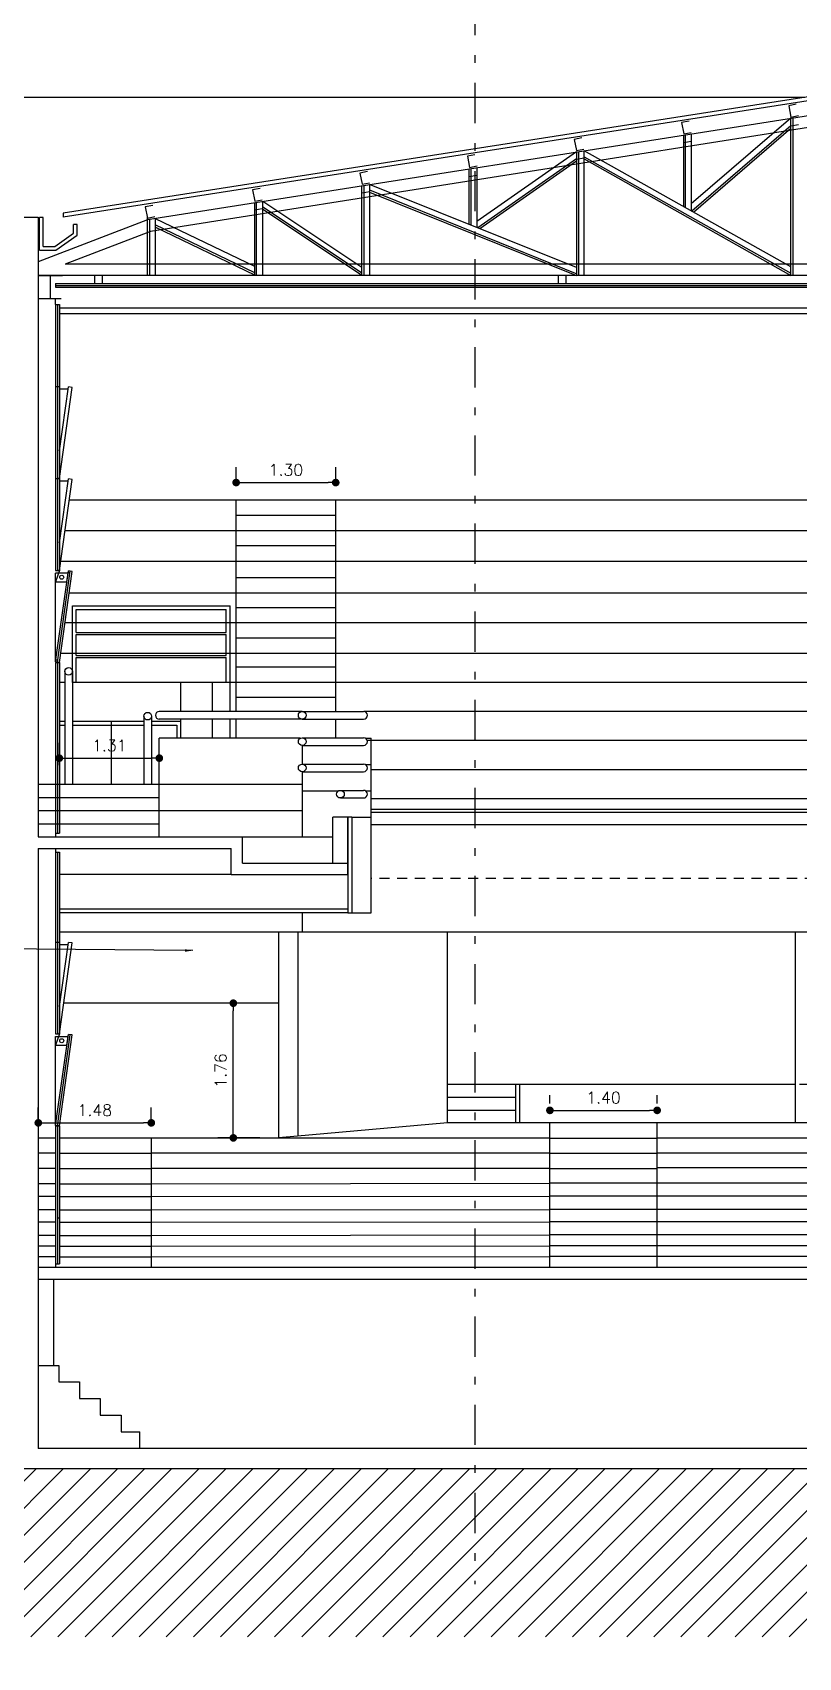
# Model space of a CAD drawing. Extents: x -14 to 107, y -33 to 53.
# Drawn here: x 12.32 to 22.32, y 16.69 to 37.89 of the extents above; entities that cross this region are included whole.
import ezdxf

# ---------------------------------------------------------------- set-up
doc = ezdxf.new("R2010")
doc.units = 0
doc.header["$LTSCALE"] = 1.5
doc.header["$MEASUREMENT"] = 0
for name, pattern in [('DASHDOT', [1, 0.5, -0.25, 0, -0.25]), ('DOT', [6.35, 0, -6.35]), ('HIDDEN', [0.375, 0.25, -0.125])]:
    doc.linetypes.add(name, pattern=pattern)
doc.layers.get('0').update_dxf_attribs({"linetype": 'CONTINUOUS'})
doc.layers.get('DEFPOINTS').update_dxf_attribs({"linetype": 'CONTINUOUS'})
for name, color, linetype in [('1', 7, 'CONTINUOUS'), ('2', 1, 'CONTINUOUS'), ('210', 7, 'DOT'), ('3', 2, 'CONTINUOUS'), ('A-ESTRUTURA', 4, 'CONTINUOUS'), ('A-PAREDE', 3, 'CONTINUOUS'), ('A-REVEST', 1, 'CONTINUOUS'), ('COTAS', 1, 'CONTINUOUS'), ('EIXOS', 7, 'DASHDOT'), ('N-LNHVISTA', 2, 'CONTINUOUS'), ('N-PROJEÇÃO', 1, 'HIDDEN'), ('N-TEXTO', 2, 'CONTINUOUS')]:
    doc.layers.add(name, color=color, linetype=linetype)
doc.styles.add('COTA', font='romans.shx')
doc.dimstyles.new('DG060-1', dxfattribs={"dimscale": 0.1, "dimtxt": 1.5, "dimasz": 1, "dimexe": 2, "dimexo": 2.5, "dimgap": 0.9, "dimtad": 1, "dimzin": 4, "dimtxsty": 'COTA', "dimblk": 'DOT', "dimblk1": 'DOT', "dimblk2": 'DOT', "dimsah": 1, "dimcen": 0.09, "dimclrd": 1, "dimclre": 1, "dimclrt": 2, "dimazin": 3, "dimtfac": 1, "dimtdec": 4, "dimtix": 1, "dimtmove": 0, "dimatfit": 3, "dimtvp": 2, "dimtolj": 1, "dimtzin": 0})

# ---------------------------------------------------------------- blocks, each defined once
blk = doc.blocks.new('DOT')
at = {"color": 0, "linetype": 'BYBLOCK'}
blk.add_line((-0.5, 0), (-1, 0), dxfattribs=at)
at = {"color": 0, "linetype": 'BYBLOCK', "const_width": 0.5}
blk.add_lwpolyline([(-0.25, 0, 1), (0.25, 0, 1)], format="xyb", close=True, dxfattribs=at)
blk = doc.blocks.new('*D59')
at = {"color": 1, "linetype": 'BYBLOCK'}
for p, q in [((14.978, 32.038), (14.978, 32.22)), ((16.278, 32.038), (16.278, 32.22)), ((15.078, 32.02), (16.178, 32.02))]:
    blk.add_line(p, q, dxfattribs=at)
at = {"layer": 'DEFPOINTS', "color": 0, "linetype": 'BYBLOCK'}
for p in [(16.278, 32.02), (14.978, 31.788), (16.278, 31.788)]:
    blk.add_point(p, dxfattribs=at)
at = {"color": 1, "linetype": 'BYBLOCK', "xscale": 0.1, "yscale": 0.1, "zscale": 0.1, "rotation": 180}
blk.add_blockref('DOT', (14.978, 32.02), dxfattribs=at)
at = {"color": 1, "linetype": 'BYBLOCK', "xscale": 0.1, "yscale": 0.1, "zscale": 0.1}
blk.add_blockref('DOT', (16.278, 32.02), dxfattribs=at)
at = {"color": 2, "linetype": 'BYBLOCK', "insert": (15.628, 32.185), "char_height": 0.15, "attachment_point": 5, "style": 'COTA'}
blk.add_mtext('\\A1;1.30', dxfattribs=at)
blk = doc.blocks.new('_DOT')
at = {"color": 0, "linetype": 'BYBLOCK'}
blk.add_line((-0.5, 0), (-1, 0), dxfattribs=at)
at = {"color": 0, "linetype": 'BYBLOCK', "const_width": 0.5}
blk.add_lwpolyline([(-0.25, 0, 1), (0.25, 0, 1)], format="xyb", close=True, dxfattribs=at)
blk = doc.blocks.new('*D64')
at = {"color": 1, "linetype": 'BYBLOCK'}
for p, q in [((19.074, 23.914), (19.074, 24.026)), ((20.474, 23.914), (20.474, 24.026)), ((19.174, 23.826), (20.374, 23.826))]:
    blk.add_line(p, q, dxfattribs=at)
at = {"layer": 'DEFPOINTS', "color": 0, "linetype": 'BYBLOCK'}
for p in [(20.474, 23.826), (19.074, 23.664), (20.474, 23.664)]:
    blk.add_point(p, dxfattribs=at)
at = {"color": 1, "linetype": 'BYBLOCK', "xscale": 0.1, "yscale": 0.1, "zscale": 0.1, "rotation": 180}
blk.add_blockref('DOT', (19.074, 23.826), dxfattribs=at)
at = {"color": 1, "linetype": 'BYBLOCK', "xscale": 0.1, "yscale": 0.1, "zscale": 0.1}
blk.add_blockref('DOT', (20.474, 23.826), dxfattribs=at)
at = {"color": 2, "linetype": 'BYBLOCK', "insert": (19.774, 23.991), "char_height": 0.15, "attachment_point": 5, "style": 'COTA'}
blk.add_mtext('\\A1;1.40', dxfattribs=at)
blk = doc.blocks.new('*D65')
at = {"color": 1, "linetype": 'BYBLOCK'}
for p, q in [((12.395, 23.715), (12.395, 23.863)), ((13.87, 23.715), (13.87, 23.863)), ((12.495, 23.663), (13.77, 23.663))]:
    blk.add_line(p, q, dxfattribs=at)
at = {"layer": 'DEFPOINTS', "color": 0, "linetype": 'BYBLOCK'}
for p in [(13.87, 23.663), (12.395, 23.465), (13.87, 23.465)]:
    blk.add_point(p, dxfattribs=at)
at = {"color": 1, "linetype": 'BYBLOCK', "xscale": 0.1, "yscale": 0.1, "zscale": 0.1, "rotation": 180}
blk.add_blockref('DOT', (12.395, 23.663), dxfattribs=at)
at = {"color": 1, "linetype": 'BYBLOCK', "xscale": 0.1, "yscale": 0.1, "zscale": 0.1}
blk.add_blockref('DOT', (13.87, 23.663), dxfattribs=at)
at = {"color": 2, "linetype": 'BYBLOCK', "insert": (13.133, 23.828), "char_height": 0.15, "attachment_point": 5, "style": 'COTA'}
blk.add_mtext('\\A1;1.48', dxfattribs=at)
blk = doc.blocks.new('*D66')
at = {"color": 1, "linetype": 'BYBLOCK'}
for p, q in [((12.67, 28.332), (12.67, 28.623)), ((12.77, 28.423), (13.875, 28.423)), ((13.975, 28.332), (13.975, 28.623))]:
    blk.add_line(p, q, dxfattribs=at)
at = {"layer": 'DEFPOINTS', "color": 0, "linetype": 'BYBLOCK'}
for p in [(13.975, 28.423), (12.67, 28.082), (13.975, 28.082)]:
    blk.add_point(p, dxfattribs=at)
at = {"color": 1, "linetype": 'BYBLOCK', "xscale": 0.1, "yscale": 0.1, "zscale": 0.1, "rotation": 180}
blk.add_blockref('DOT', (12.67, 28.423), dxfattribs=at)
at = {"color": 1, "linetype": 'BYBLOCK', "xscale": 0.1, "yscale": 0.1, "zscale": 0.1}
blk.add_blockref('DOT', (13.975, 28.423), dxfattribs=at)
at = {"color": 2, "linetype": 'BYBLOCK', "insert": (13.323, 28.588), "char_height": 0.15, "attachment_point": 5, "style": 'COTA'}
blk.add_mtext('\\A1;1.31', dxfattribs=at)
blk = doc.blocks.new('*D76')
at = {"color": 1, "linetype": 'BYBLOCK'}
for p, q in [((15.287, 25.225), (14.741, 25.225)), ((14.941, 23.567), (14.941, 25.125)), ((15.287, 23.467), (14.741, 23.467)), ((65.62, 18.435), (65.359, 18.435)), ((65.559, 18.335), (65.559, 16.835)), ((65.62, 16.735), (65.359, 16.735))]:
    blk.add_line(p, q, dxfattribs=at)
at = {"layer": 'DEFPOINTS', "color": 0, "linetype": 'BYBLOCK'}
for p in [(14.941, 25.225), (15.537, 25.225), (15.537, 23.467), (65.87, 18.435), (65.559, 16.735), (65.87, 16.735)]:
    blk.add_point(p, dxfattribs=at)
at = {"color": 1, "linetype": 'BYBLOCK', "xscale": 0.1, "yscale": 0.1, "zscale": 0.1}
for p, rotation in [((14.941, 25.225), 90), ((14.941, 23.467), 270), ((65.559, 18.435), 90), ((65.559, 16.735), 270)]:
    blk.add_blockref('DOT', p, dxfattribs=dict(at, rotation=rotation))
at = {"color": 2, "linetype": 'BYBLOCK', "char_height": 0.15, "attachment_point": 5, "rotation": 90, "style": 'COTA'}
for s, insert in [('\\A1;1.76', (14.776, 24.346)), ('\\A1;1.70', (65.394, 17.585))]:
    blk.add_mtext(s, dxfattribs=dict(at, insert=insert))

msp = doc.modelspace()

# ---------------------------------------------------------------- hatches: boundary and pattern name
at = {"layer": 'COTAS'}
h = msp.add_hatch(dxfattribs=at)
h.set_pattern_fill('ANSI31', color=256, scale=2, style=0)
h.set_pattern_definition([(45, (-58.05568, 7.41386), (-0.1767767, 0.1767767), [])])
h.paths.add_polyline_path([(43.711, 20.727), (40.57, 20.727), (40.57, 20.464), (38.07, 20.464), (38.07, 19.148), (12.07, 19.148), (12.07, 20.464), (7.172, 20.464), (7.172, 17.714), (-4.028, 17.714), (-4.028, 20.467), (-4.028, 20.719), (-7.35, 20.719), (-7.35, 16.957), (43.711, 16.957)])

# ---------------------------------------------------------------- linework, layer by layer
at = {"layer": '1'}
for p, q in [((22.22, 36.775), (20.92, 35.658)), ((22.22, 36.675), (20.926, 35.561)), ((20.948, 35.548), (22.22, 36.644)), ((19.42, 36.336), (18.12, 35.429)), ((22.22, 34.834), (19.52, 36.351)), ((19.52, 36.273), (22.22, 34.751)), ((19.42, 36.246), (18.134, 35.343)), ((19.42, 36.216), (18.16, 35.332)), ((19.52, 36.245), (22.22, 34.722)), ((19.42, 34.826), (16.72, 35.911)), ((15.327, 35.692), (16.62, 34.83)), ((16.72, 35.839), (19.427, 34.746)), ((16.72, 35.812), (19.42, 34.722)), ((15.22, 34.838), (13.926, 35.464)), ((16.62, 34.752), (15.32, 35.619)), ((16.62, 34.722), (15.32, 35.59)), ((15.22, 34.755), (13.92, 35.383)), ((15.22, 34.727), (13.92, 35.355))]:
    msp.add_line(p, q, dxfattribs=at)
at = {"layer": '2'}
for p, q in [((22.22, 34.722), (22.22, 36.775)), ((22.245, 36.779), (22.245, 34.722)), ((20.82, 35.62), (20.82, 36.555)), ((20.845, 35.609), (20.845, 36.559)), ((20.92, 36.571), (20.92, 35.564)), ((19.42, 36.335), (19.42, 34.722)), ((19.445, 36.336), (19.445, 34.722)), ((19.52, 34.722), (19.52, 36.351)), ((18.02, 35.389), (18.02, 36.115)), ((18.045, 35.378), (18.045, 36.119)), ((18.12, 36.131), (18.12, 35.349)), ((16.62, 34.722), (16.62, 35.895)), ((16.645, 35.897), (16.645, 34.722)), ((16.72, 35.911), (16.72, 34.722)), ((15.22, 34.722), (15.22, 35.676)), ((15.245, 34.722), (15.245, 35.678)), ((15.32, 35.691), (15.32, 34.722)), ((13.82, 34.722), (13.82, 35.479)), ((13.845, 35.451), (13.845, 34.722)), ((13.92, 35.463), (13.92, 34.722))]:
    msp.add_line(p, q, dxfattribs=at)
at = {"layer": '210'}
for p, q in [((22.22, 36.674), (22.32, 36.693)), ((20.92, 36.473), (20.82, 36.454)), ((19.52, 36.254), (19.42, 36.234)), ((18.02, 36.015), (18.12, 36.034)), ((16.72, 35.815), (16.62, 35.795)), ((15.22, 35.579), (15.32, 35.595))]:
    msp.add_line(p, q, dxfattribs=at)
at = {"layer": '3'}
for points in [[(22.29, 36.957), (22.192, 36.938), (22.22, 36.791), (22.318, 36.81)], [(20.89, 36.737), (20.792, 36.718), (20.82, 36.571), (20.918, 36.59)], [(19.49, 36.518), (19.392, 36.499), (19.42, 36.352), (19.518, 36.371)], [(18.094, 36.299), (17.996, 36.28), (18.025, 36.133), (18.123, 36.152)], [(16.692, 36.079), (16.594, 36.06), (16.622, 35.913), (16.721, 35.932)], [(15.29, 35.859), (15.192, 35.84), (15.22, 35.693), (15.318, 35.712)], [(13.89, 35.638), (13.792, 35.619), (13.82, 35.472), (13.918, 35.491)]]:
    msp.add_lwpolyline(points, dxfattribs=at)
at = {"layer": 'A-ESTRUTURA'}
for p, q in [((12.07, 35.483), (12.395, 35.483)), ((12.395, 35.483), (12.395, 27.396)), ((12.67, 30.873), (12.62, 30.726)), ((12.768, 30.726), (12.784, 30.843)), ((12.62, 30.726), (12.768, 30.726)), ((12.395, 27.396), (15.063, 27.396)), ((15.063, 27.053), (15.063, 27.396)), ((12.395, 27.246), (14.913, 27.246)), ((12.395, 27.246), (12.395, 19.414)), ((14.913, 26.903), (14.913, 27.246)), ((15.063, 27.053), (16.438, 27.053)), ((16.438, 26.903), (16.438, 27.053)), ((14.913, 26.903), (16.438, 26.903)), ((12.67, 24.823), (12.62, 24.676)), ((12.62, 24.676), (12.768, 24.676)), ((12.768, 24.676), (12.784, 24.793)), ((37.745, 21.774), (12.395, 21.774)), ((37.745, 21.62), (12.395, 21.62)), ((37.745, 19.414), (12.395, 19.414)), ((38.07, 19.148), (12.07, 19.148))]:
    msp.add_line(p, q, dxfattribs=at)
at = {"layer": 'A-ESTRUTURA', "color": 6}
for p, q in [((12.395, 34.722), (12.71, 34.722)), ((12.553, 34.422), (12.553, 34.722)), ((12.395, 34.422), (12.695, 34.422))]:
    msp.add_line(p, q, dxfattribs=at)
at = {"layer": 'A-PAREDE', "color": 7}
for p, q in [((25.07, 37.463), (12.72, 35.535)), ((25.07, 37.412), (12.72, 35.484)), ((12.72, 35.535), (12.72, 35.484)), ((12.72, 35.535), (12.72, 35.484))]:
    msp.add_line(p, q, dxfattribs=at)
at = {"layer": 'A-PAREDE', "color": 3}
for p, q in [((12.62, 34.618), (37.52, 34.618)), ((12.62, 34.593), (37.52, 34.593)), ((12.62, 34.568), (37.52, 34.568))]:
    msp.add_line(p, q, dxfattribs=at)
at = {"layer": 'A-PAREDE'}
for p, q in [((12.62, 34.618), (12.62, 34.568)), ((16.242, 27.053), (16.242, 27.653)), ((16.488, 27.653), (16.242, 27.653)), ((16.438, 27.053), (16.438, 27.653)), ((16.438, 27.653), (16.438, 26.403)), ((16.488, 27.653), (16.488, 26.403)), ((16.438, 26.453), (12.67, 26.453)), ((16.438, 26.403), (12.67, 26.403)), ((16.438, 26.403), (16.488, 26.403))]:
    msp.add_line(p, q, dxfattribs=at)
at = {"layer": 'A-REVEST', "color": 2}
for p, q in [((12.62, 34.342), (12.62, 30.873)), ((12.645, 34.342), (12.645, 30.873)), ((12.67, 34.342), (12.67, 30.873)), ((12.62, 33.273), (12.67, 33.273)), ((12.62, 32.073), (12.67, 32.073)), ((12.62, 30.873), (12.67, 30.873)), ((12.62, 29.679), (12.788, 30.868)), ((12.645, 29.676), (12.812, 30.864)), ((12.67, 29.673), (12.837, 30.861)), ((12.784, 30.843), (12.788, 30.868)), ((12.809, 30.84), (12.784, 30.843)), ((12.837, 30.861), (12.788, 30.868)), ((12.62, 29.679), (12.624, 29.704)), ((12.649, 29.701), (12.624, 29.704)), ((12.62, 29.673), (12.67, 29.673)), ((12.62, 29.673), (12.62, 27.446)), ((12.67, 29.673), (12.62, 29.679)), ((12.645, 29.673), (12.645, 27.446)), ((12.67, 29.673), (12.67, 27.446)), ((12.62, 27.446), (12.67, 27.446)), ((12.62, 27.196), (12.67, 27.196)), ((12.62, 27.196), (12.62, 24.823)), ((12.645, 27.196), (12.645, 24.823)), ((12.67, 27.196), (12.67, 24.823)), ((12.62, 26.023), (12.67, 26.023)), ((12.62, 24.823), (12.67, 24.823)), ((12.62, 23.629), (12.788, 24.818)), ((12.645, 23.626), (12.812, 24.814)), ((12.784, 24.793), (12.788, 24.818)), ((12.837, 24.811), (12.788, 24.818)), ((12.67, 23.623), (12.837, 24.811)), ((12.62, 23.629), (12.624, 23.654)), ((12.67, 23.623), (12.62, 23.629)), ((12.62, 23.623), (12.67, 23.623)), ((12.62, 23.623), (12.62, 21.824)), ((12.645, 23.623), (12.67, 23.623)), ((12.645, 23.623), (12.645, 21.824)), ((12.67, 23.623), (12.67, 21.824)), ((12.645, 22.423), (12.67, 22.423)), ((12.62, 21.824), (12.67, 21.824))]:
    msp.add_line(p, q, dxfattribs=at)
at = {"layer": 'EIXOS', "color": 32, "ltscale": 0.7}
msp.add_line((18.095, 38.385), (18.095, 17.642), dxfattribs=at)
at = {"layer": 'N-LNHVISTA', "color": 2}
for p, q in [((25.07, 37.222), (13.82, 35.447)), ((25.094, 37.071), (13.86, 35.298)), ((13.82, 35.447), (12.395, 34.901)), ((12.46, 35.481), (12.41, 35.481)), ((12.41, 35.053), (12.41, 35.481)), ((12.46, 35.103), (12.46, 35.481)), ((12.61, 35.103), (12.854, 35.274)), ((12.626, 35.053), (12.904, 35.248)), ((13.86, 35.298), (12.748, 34.872)), ((12.904, 35.387), (12.854, 35.387)), ((12.854, 35.274), (12.854, 35.387)), ((12.904, 35.248), (12.904, 35.387)), ((12.41, 35.053), (12.626, 35.053)), ((12.46, 35.103), (12.61, 35.103)), ((37.392, 34.872), (12.748, 34.872)), ((37.745, 34.722), (12.395, 34.722)), ((12.62, 34.342), (12.67, 34.342))]:
    msp.add_line(p, q, dxfattribs=at)
at = {"layer": 'N-LNHVISTA', "color": 1}
for p, q in [((22.403, 37.047), (12.07, 37.047)), ((12.67, 32.432), (12.788, 33.268)), ((12.67, 32.073), (12.837, 33.261)), ((12.783, 33.238), (12.67, 33.238)), ((12.837, 33.261), (12.788, 33.268)), ((12.67, 31.232), (12.788, 32.068)), ((12.67, 30.873), (12.837, 32.061)), ((12.783, 32.038), (12.67, 32.038)), ((12.837, 32.061), (12.788, 32.068)), ((12.783, 30.838), (12.62, 30.838)), ((12.62, 29.679), (12.62, 30.838)), ((12.74, 29.411), (12.67, 29.411)), ((14.898, 29.411), (12.84, 29.411)), ((14.254, 29.032), (14.254, 29.411)), ((14.667, 29.411), (14.667, 29.032)), ((14.898, 29.032), (14.898, 29.411)), ((12.67, 28.904), (12.74, 28.904)), ((12.67, 28.854), (12.74, 28.854)), ((12.84, 28.904), (13.774, 28.904)), ((12.84, 28.854), (13.774, 28.854)), ((13.345, 28.904), (13.345, 28.082)), ((13.874, 28.904), (14.254, 28.904)), ((13.874, 28.854), (14.204, 28.854)), ((15.84, 29.032), (13.975, 29.032)), ((15.84, 28.932), (13.975, 28.932)), ((14.204, 28.854), (14.204, 28.682)), ((14.254, 28.904), (14.254, 28.932)), ((14.254, 28.682), (14.254, 28.932)), ((14.667, 28.932), (14.667, 28.682)), ((14.898, 28.682), (14.898, 28.932)), ((15.84, 29.032), (16.642, 29.032)), ((15.84, 28.932), (16.642, 28.932)), ((15.815, 28.682), (13.975, 28.682)), ((13.975, 28.423), (13.975, 28.682)), ((16.668, 28.682), (16.74, 28.682)), ((16.74, 28.339), (16.74, 28.682)), ((13.975, 28.082), (13.975, 28.423)), ((15.84, 28.589), (15.84, 28.346)), ((12.67, 25.182), (12.788, 26.018)), ((12.67, 24.823), (12.837, 26.011)), ((12.783, 25.988), (12.67, 25.988)), ((12.837, 26.011), (12.788, 26.018)), ((12.62, 23.629), (12.62, 24.788)), ((12.62, 24.788), (12.783, 24.788)), ((19.074, 23.465), (20.474, 23.465)), ((12.62, 23.266), (12.395, 23.266)), ((12.67, 23.266), (13.87, 23.266)), ((19.074, 23.266), (20.474, 23.266)), ((12.62, 23.067), (12.395, 23.067)), ((12.67, 23.067), (13.87, 23.067)), ((19.074, 23.067), (20.474, 23.067)), ((12.62, 22.868), (12.395, 22.868)), ((12.62, 22.703), (12.395, 22.703)), ((12.67, 22.868), (13.87, 22.868)), ((12.67, 22.703), (13.87, 22.703)), ((20.474, 22.874), (19.074, 22.874)), ((20.475, 22.708), (19.075, 22.708)), ((12.62, 22.528), (12.396, 22.528)), ((12.671, 22.528), (13.871, 22.528)), ((20.475, 22.533), (19.075, 22.533)), ((12.62, 22.368), (12.396, 22.368)), ((12.671, 22.368), (13.871, 22.368)), ((20.475, 22.373), (19.075, 22.373)), ((12.619, 22.194), (12.395, 22.194)), ((12.67, 22.194), (13.87, 22.194)), ((20.474, 22.2), (19.074, 22.2)), ((20.475, 22.06), (19.075, 22.06)), ((12.62, 22.054), (12.396, 22.054)), ((12.62, 21.914), (12.396, 21.914)), ((12.671, 22.054), (13.871, 22.054)), ((12.671, 21.914), (13.871, 21.914)), ((20.475, 21.92), (19.075, 21.92))]:
    msp.add_line(p, q, dxfattribs=at)
at = {"layer": 'N-LNHVISTA', "color": 7}
for p, q in [((13.135, 34.618), (13.135, 34.722)), ((13.235, 34.618), (13.235, 34.722)), ((19.185, 34.618), (19.185, 34.722)), ((19.285, 34.618), (19.285, 34.722)), ((37.47, 34.294), (12.67, 34.294)), ((37.47, 34.221), (12.67, 34.221)), ((37.341, 31.788), (12.799, 31.788)), ((14.978, 29.032), (14.978, 31.788)), ((16.278, 29.032), (16.278, 31.788)), ((16.278, 31.589), (14.978, 31.589)), ((37.397, 31.389), (12.743, 31.389)), ((16.278, 31.193), (14.978, 31.193)), ((12.687, 30.993), (37.453, 30.993)), ((16.278, 30.776), (14.978, 30.776)), ((37.343, 30.576), (12.797, 30.576)), ((16.278, 30.387), (14.978, 30.387)), ((37.398, 30.187), (12.742, 30.187)), ((16.278, 29.99), (14.978, 29.99)), ((37.453, 29.79), (12.687, 29.79)), ((16.278, 29.611), (14.978, 29.611)), ((12.74, 29.411), (12.67, 29.411)), ((37.301, 29.411), (14.898, 29.411)), ((16.278, 29.213), (14.978, 29.213)), ((14.978, 28.682), (14.978, 28.932)), ((16.278, 28.689), (16.278, 28.932)), ((33.49, 29.031), (16.65, 29.031)), ((15.84, 28.689), (16.642, 28.689)), ((33.45, 28.652), (16.69, 28.652)), ((15.84, 28.589), (16.642, 28.589)), ((15.84, 28.346), (16.642, 28.346)), ((15.84, 28.246), (16.642, 28.246)), ((15.84, 28.246), (15.84, 27.739)), ((16.668, 28.339), (16.74, 28.339)), ((16.74, 27.996), (16.74, 28.339)), ((33.454, 28.272), (16.74, 28.272)), ((12.395, 28.082), (15.84, 28.082)), ((13.975, 27.396), (13.975, 28.082)), ((15.84, 27.996), (16.314, 27.996)), ((15.84, 27.996), (15.84, 27.396)), ((16.34, 28.003), (16.642, 28.003)), ((16.668, 27.996), (16.74, 27.996)), ((16.74, 27.653), (16.74, 27.996)), ((12.395, 27.91), (13.975, 27.91)), ((16.34, 27.903), (16.642, 27.903)), ((33.4, 27.892), (16.74, 27.892)), ((12.395, 27.739), (15.84, 27.739)), ((12.395, 27.567), (13.975, 27.567)), ((15.537, 23.467), (15.537, 26.153)), ((15.787, 23.489), (15.787, 26.153)), ((17.736, 23.664), (17.736, 26.153)), ((22.275, 26.153), (22.275, 23.664)), ((15.537, 25.225), (12.727, 25.225)), ((15.537, 24.565), (15.537, 25.225)), ((22.275, 24.164), (17.736, 24.164)), ((18.625, 23.994), (17.736, 23.994)), ((18.625, 24.164), (18.625, 23.664)), ((18.675, 24.164), (18.675, 23.664)), ((18.625, 23.824), (17.736, 23.824))]:
    msp.add_line(p, q, dxfattribs=at)
at = {"layer": 'N-LNHVISTA'}
for p, q in [((12.62, 34.342), (12.62, 34.422)), ((16.488, 27.653), (16.74, 27.653)), ((33.4, 27.753), (16.74, 27.753)), ((33.4, 27.715), (16.74, 27.715)), ((16.74, 26.403), (16.74, 27.653)), ((12.62, 27.446), (12.62, 27.396)), ((15.063, 27.396), (16.242, 27.396)), ((33.4, 27.553), (16.74, 27.553)), ((12.62, 27.246), (12.62, 27.196)), ((14.913, 26.903), (12.67, 26.903)), ((15.84, 26.403), (15.84, 26.153)), ((16.488, 26.403), (16.74, 26.403)), ((37.47, 26.153), (12.67, 26.153)), ((17.736, 23.664), (15.537, 23.467)), ((32.404, 23.664), (17.736, 23.664)), ((19.074, 21.774), (19.074, 23.664)), ((20.474, 21.774), (20.474, 23.664)), ((12.62, 23.465), (12.395, 23.465)), ((19.074, 23.465), (12.67, 23.465)), ((13.87, 23.465), (13.87, 21.774)), ((28.678, 23.465), (20.474, 23.465)), ((19.074, 23.266), (13.87, 23.266)), ((28.678, 23.266), (20.474, 23.266)), ((19.074, 23.067), (13.87, 23.067)), ((28.678, 23.074), (20.474, 23.074)), ((13.87, 22.868), (19.074, 22.874)), ((13.87, 22.703), (19.074, 22.708)), ((28.678, 22.874), (20.474, 22.874)), ((28.678, 22.708), (20.474, 22.708)), ((13.87, 22.528), (19.074, 22.533)), ((28.678, 22.533), (20.474, 22.533)), ((13.87, 22.368), (19.075, 22.373)), ((28.678, 22.373), (20.474, 22.373)), ((13.87, 22.194), (19.075, 22.2)), ((13.87, 22.054), (19.075, 22.06)), ((28.678, 22.2), (20.474, 22.2)), ((28.678, 22.06), (20.474, 22.06)), ((13.87, 21.914), (19.075, 21.92)), ((28.677, 21.92), (20.472, 21.92)), ((12.62, 21.824), (12.62, 21.774)), ((12.595, 21.62), (12.595, 20.497)), ((12.395, 20.497), (12.665, 20.497)), ((12.665, 20.497), (12.665, 20.281)), ((12.665, 20.281), (12.935, 20.281)), ((12.935, 20.281), (12.935, 20.064)), ((12.935, 20.064), (13.205, 20.064)), ((13.205, 20.064), (13.205, 19.848)), ((13.205, 19.848), (13.475, 19.848)), ((13.475, 19.848), (13.475, 19.631)), ((13.475, 19.631), (13.72, 19.631)), ((13.72, 19.414), (13.72, 19.631))]:
    msp.add_line(p, q, dxfattribs=at)
at = {"layer": 'N-LNHVISTA', "color": 3}
for p, q in [((12.74, 29.555), (12.74, 28.082)), ((12.84, 29.555), (12.84, 28.082)), ((13.774, 28.971), (13.774, 28.082)), ((13.874, 28.971), (13.874, 28.082))]:
    msp.add_line(p, q, dxfattribs=at)
at = {"layer": 'N-LNHVISTA', "color": 7, "linetype": 'HIDDEN', "ltscale": 0.35}
msp.add_line((26.395, 24.164), (22.275, 24.164), dxfattribs=at)
at = {"layer": 'N-LNHVISTA'}
for centre in [(12.701, 30.785), (12.701, 24.735)]:
    msp.add_circle(centre, 0.026, dxfattribs=at)
at = {"layer": 'N-LNHVISTA', "color": 3}
for centre in [(12.79, 29.555), (13.824, 28.971), (16.34, 27.953)]:
    msp.add_circle(centre, 0.05, dxfattribs=at)
at = {"layer": 'N-LNHVISTA', "color": 1}
msp.add_circle((15.84, 28.982), 0.05, dxfattribs=at)
at = {"layer": 'N-LNHVISTA', "color": 7}
for centre in [(15.84, 28.639), (15.84, 28.296)]:
    msp.add_circle(centre, 0.05, dxfattribs=at)
at = {"layer": 'N-LNHVISTA', "color": 1}
for centre, start, end in [((13.975, 28.982), 90, 270), ((16.642, 28.982), 270, 90)]:
    msp.add_arc(centre, 0.05, start, end, dxfattribs=at)
at = {"layer": 'N-LNHVISTA', "color": 7}
for centre in [(16.642, 28.639), (16.642, 28.296), (16.642, 27.953)]:
    msp.add_arc(centre, 0.05, 270, 90, dxfattribs=at)
at = {"layer": 'N-PROJEÇÃO', "color": 7, "linetype": 'HIDDEN', "ltscale": 0.35}
msp.add_line((33.4, 26.853), (16.74, 26.853), dxfattribs=at)
at = {"layer": 'N-TEXTO'}
for p, q in [((12.84, 29.411), (12.84, 30.411)), ((12.84, 30.411), (14.898, 30.411)), ((12.89, 30.361), (14.848, 30.361)), ((12.89, 30.061), (12.89, 30.361)), ((14.848, 30.061), (14.848, 30.361)), ((14.898, 29.411), (14.898, 30.411)), ((12.89, 30.061), (14.848, 30.061)), ((12.89, 30.036), (14.848, 30.036)), ((12.89, 29.761), (12.89, 30.036)), ((14.848, 29.761), (14.848, 30.036)), ((12.89, 29.761), (14.848, 29.761)), ((12.89, 29.411), (12.89, 29.736)), ((12.89, 29.736), (14.848, 29.736)), ((14.848, 29.411), (14.848, 29.736)), ((12.84, 29.555), (12.84, 29.555)), ((13.874, 28.971), (13.874, 28.971))]:
    msp.add_line(p, q, dxfattribs=at)

# ---------------------------------------------------------------- dimensions: what is measured, and where the dimension line sits
for base, p1, p2, picture, middle in [((16.278, 32.02), (14.978, 31.788), (16.278, 31.788), '*D59', (15.628, 32.185)), ((13.9754, 28.4225), (12.67, 28.0819), (13.9754, 28.0819), '*D66', (13.3227, 28.5875)), ((20.474, 23.826), (19.074, 23.664), (20.474, 23.664), '*D64', (19.774, 23.991)), ((13.870023782, 23.663246962), (12.395023782, 23.465021436), (13.870023782, 23.465021436), '*D65', (13.132523782, 23.828246962))]:
    dim = msp.add_linear_dim(base=base, p1=p1, p2=p2, dimstyle='DG060-1', dxfattribs=at)
    dim.commit()
    dim.dimension.update_dxf_attribs({"geometry": picture, "text_midpoint": middle})
for base, p1, p2, middle in [((65.559, 16.735), (65.87, 18.435), (65.87, 16.735), (65.394, 17.585)), ((14.941, 25.225), (15.537, 23.467), (15.537, 25.225), (14.776, 24.346))]:
    dim = msp.add_linear_dim(base=base, p1=p1, p2=p2, angle=90, dimstyle='DG060-1', dxfattribs=at)
    dim.commit()
    dim.dimension.update_dxf_attribs({"geometry": '*D76', "text_midpoint": middle})

# ---------------------------------------------------------------- leaders
at = {"layer": 'N-TEXTO', "color": 1, "annotation_type": 0, "has_hookline": 1, "hookline_direction": 1, "text_width": 1.764}
msp.add_leader([(14.412, 25.912), (9.753, 25.954)], dimstyle='DG060-1', dxfattribs=at)

doc.saveas('drawing.dxf')
